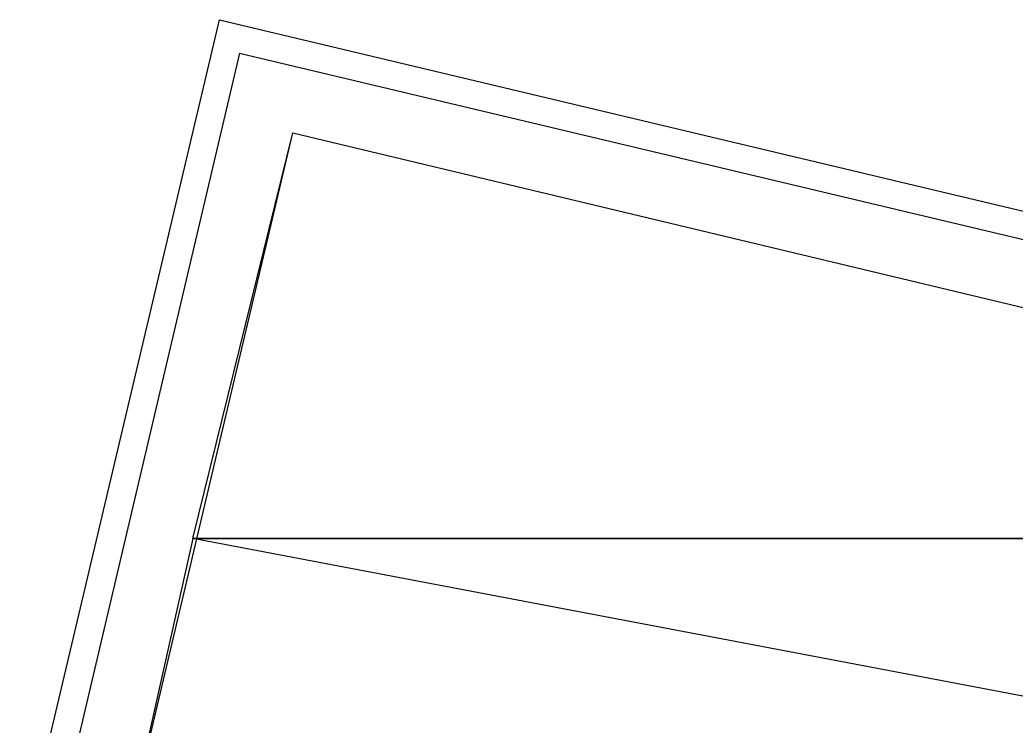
# Model space of a CAD drawing. Header units: feet. Extents: x -84 to 198, y -22 to 181.
# Drawn here: x 68.973 to 70.97, y 18.362 to 19.778 of the extents above; entities that cross this region are included whole.
import ezdxf

# ---------------------------------------------------------------- set-up
doc = ezdxf.new("R2010")
doc.units = ezdxf.units.FT
doc.layers.add('A-LINEA', color=7, linetype='CONTINUOUS')
doc.layers.add('A-MURO-CONCRETO', color=8, linetype='CONTINUOUS')

msp = doc.modelspace()

# ---------------------------------------------------------------- linework, layer by layer
at = {"layer": 'A-LINEA'}
for p, q in [((68.9733, 18.0844), (69.3733, 19.7778)), ((69.3733, 19.7778), (73.0133, 18.9111)), ((69.4133, 19.7111), (69.04, 18.1244))]:
    msp.add_line(p, q, dxfattribs=at)
for points in [[(69.4133, 19.7111), (72.9467, 18.8711), (72.92, 18.7378)], [(72.92, 18.7378), (72.5733, 17.2844), (69.1733, 18.0844), (69.52, 19.5511), (72.92, 18.7378)]]:
    msp.add_lwpolyline(points, dxfattribs=at)
at = {"layer": 'A-MURO-CONCRETO'}
for points in [[(69.52, 19.5511), (72.92, 18.7378), (69.32, 18.7378), (69.52, 19.5511), (69.52, 19.5511)], [(69.32, 18.7378), (69.1733, 18.0844), (72.76, 18.0844), (69.32, 18.7378)], [(69.32, 18.7378), (72.92, 18.7378), (72.76, 18.0844), (69.32, 18.7378), (69.32, 18.7378)]]:
    msp.add_lwpolyline(points, dxfattribs=at)

doc.saveas('drawing.dxf')
